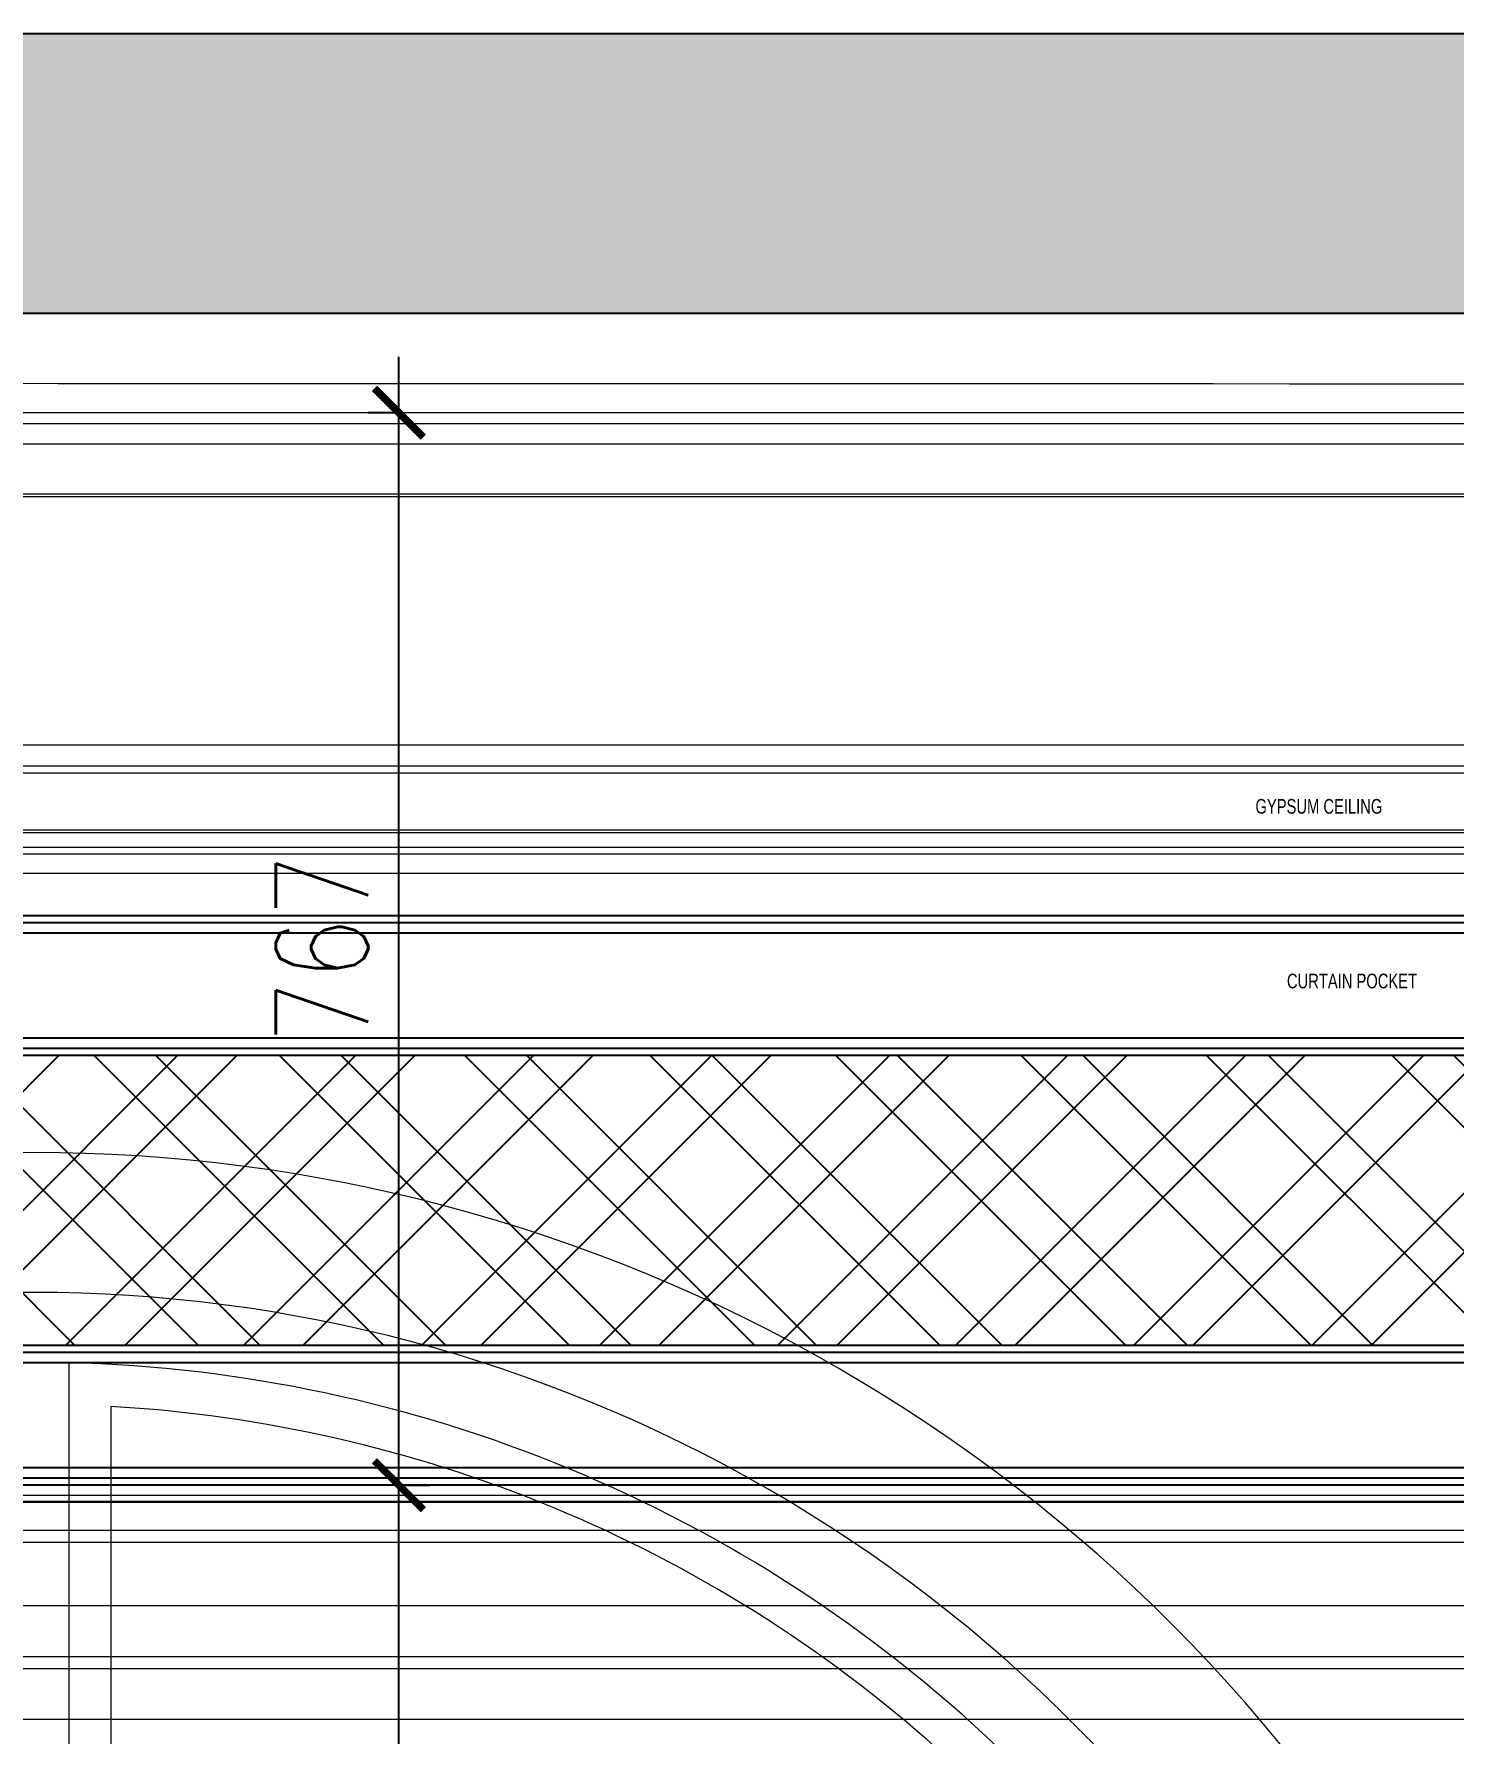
# Model space of a CAD drawing. Header units: inches. Extents: x -12478 to 399182, y -16583 to 525552.
# Drawn here: x 5451 to 6465, y 21997 to 23212 of the extents above; entities that cross this region are included whole.
import ezdxf

# ---------------------------------------------------------------- set-up
doc = ezdxf.new("R2010")
doc.units = ezdxf.units.IN
doc.header["$LTSCALE"] = 1000
doc.header["$MEASUREMENT"] = 0
doc.linetypes.add('DASHED', pattern=[0.75, 0.5, -0.25])
doc.linetypes.add('HIDDEN', pattern=[0.375, 0.25, -0.125])
for name, color, linetype in [('8', 8, 'Continuous'), ('A-DIM', 9, 'Continuous'), ('A-Hidden', 8, 'HIDDEN'), ('ARCH. DIM', 1, 'Continuous'), ('CQ text label', 3, 'Continuous'), ('Layer3', 3, 'Continuous'), ('Layer7', 8, 'Continuous')]:
    doc.layers.add(name, color=color, linetype=linetype)
for name, color, linetype, lineweight in [('A-GLAZ', 134, 'Continuous', 18), ('GRC', 41, 'Continuous', 0), ('Sanitaire', 253, 'Continuous', 0), ('Wood treillis', 111, 'Continuous', 0)]:
    doc.layers.add(name, color=color, linetype=linetype, lineweight=lineweight)
doc.styles.add('DIM 50', font='romans.shx', dxfattribs={"width": 0.75, "height": 100})
doc.styles.add('ST9', font='romans.shx', dxfattribs={"width": 0.8})
doc.dimstyles.new('DIM-20', dxfattribs={"dimscale": 1000, "dimtxt": 0.044, "dimasz": 0.035, "dimexe": 0.022, "dimexo": 0.022, "dimgap": 0.022, "dimtad": 1, "dimdec": 0, "dimzin": 0, "dimdsep": 46, "dimtxsty": 'ST9', "dimblk1": 'ARCHTICK', "dimblk2": 'ARCHTICK', "dimsah": 1, "dimcen": 0.08800000000000001, "dimdle": 0.04, "dimclrd": 256, "dimclre": 256, "dimclrt": 3, "dimadec": 0, "dimazin": 0, "dimtfac": 1, "dimtdec": 0, "dimtix": 1, "dimtofl": 0, "dimtmove": 1, "dimatfit": 3, "dimldrblk": 'CLOSED', "dimfxl": 1, "dimtolj": 1, "dimtzin": 0, "dimarcsym": 0})

# ---------------------------------------------------------------- blocks, each defined once
blk = doc.blocks.new('_ARCHTICK')
at = {"color": 0, "linetype": 'ByBlock', "const_width": 0.15}
blk.add_lwpolyline([(-0.5, -0.5), (0.5, 0.5)], dxfattribs=at)
blk = doc.blocks.new('*D222')
at = {"layer": 'A-DIM', "lineweight": -2, "transparency": 16777216}
for p, q in [((5711.638479867706, 18822.05420349693), (5711.638479867706, 22214.12563307249)), ((5714.571611188673, 22174.12563307249), (5733.638479867706, 22174.12563307249)), ((5714.571604965343, 18862.05420349693), (5733.638479867706, 18862.05420349693))]:
    blk.add_line(p, q, dxfattribs=at)
at = {"layer": 'Defpoints', "color": 0, "transparency": 16777216}
for p in [(5692.571611188675, 22174.1256330725, 4.455532314764379e-07), (5711.638479867707, 22174.12563307249), (5692.571604965346, 18862.05420349693, 9.944884717770964e-07)]:
    blk.add_point(p, dxfattribs=at)
at = {"layer": 'A-DIM', "lineweight": -2, "transparency": 16777216, "xscale": 35, "yscale": 35, "zscale": 35}
for p, rotation in [((5711.638479867706, 22174.12563307249), 90), ((5711.638479867706, 18862.05420349693), 270)]:
    blk.add_blockref('_ARCHTICK', p, dxfattribs=dict(at, rotation=rotation))
at = {"layer": 'A-DIM', "color": 3, "transparency": 16777216, "insert": (5656.638479867708, 20518.08991828471), "char_height": 66, "attachment_point": 5, "rotation": 90.00000000000001, "style": 'ST9'}
blk.add_mtext('\\A1;3312', dxfattribs=at)
blk = doc.blocks.new('_CLOSED')
at = {"color": 0, "linetype": 'ByBlock'}
for p, q in [((-1, 0.1666666666666666), (0, 0)), ((-1, 0.1666666666666666), (-1, -0.1666666666666666)), ((0, 0), (-1, -0.1666666666666666)), ((0, 0), (-1, 0))]:
    blk.add_line(p, q, dxfattribs=at)
blk = doc.blocks.new('*D223')
at = {"layer": 'A-DIM', "lineweight": -2, "transparency": 16777216}
for p, q in [((5711.638479868147, 22134.12563307275), (5711.638479868146, 22981.16770790663)), ((5711.638482829961, 22941.16770790663), (5689.638479868146, 22941.16770790663)), ((5711.638479867774, 22174.12563307275), (5689.638479868147, 22174.12563307275))]:
    blk.add_line(p, q, dxfattribs=at)
at = {"layer": 'Defpoints', "color": 0, "transparency": 16777216}
for p in [(5711.638479868147, 22941.16770790663), (5733.638482829962, 22941.16770790663, 3.246150841207294e-07), (5733.638479867775, 22174.12563307275)]:
    blk.add_point(p, dxfattribs=at)
at = {"layer": 'A-DIM', "lineweight": -2, "transparency": 16777216, "xscale": 35, "yscale": 35, "zscale": 35}
for p, rotation in [((5711.638479868146, 22941.16770790663), 90), ((5711.638479868147, 22174.12563307275), 270)]:
    blk.add_blockref('_ARCHTICK', p, dxfattribs=dict(at, rotation=rotation))
at = {"layer": 'A-DIM', "color": 3, "transparency": 16777216, "insert": (5656.638479868147, 22557.64667048969), "char_height": 66, "attachment_point": 5, "rotation": 90.00000000000001, "style": 'ST9'}
blk.add_mtext('\\A1;767', dxfattribs=at)
blk = doc.blocks.new('win-2100')
at = {"layer": 'A-GLAZ', "color": 8, "linetype": 'ByBlock', "lineweight": 0, "ltscale": 0.5, "elevation": 0.0142094016141445}
for points in [[(24.99999995072722, 2999.687451155856), (24.99999995072722, 2536.918289905472, -0.1748347617106542), (361.9808941568772, 2397.336233264592), (689.2081062012876, 2724.563445308595, 0.1859479994210225)], [(54.99999995066901, 2968.439466357464), (54.99999995078542, 2564.828513831366, -0.148901256745093), (360.5031993236917, 2438.284945302585), (645.899240816274, 2723.680986794643, 0.1695819405206243)]]:
    blk.add_lwpolyline(points, format="xyb", close=True, dxfattribs=at)
at = {"layer": 'A-GLAZ', "color": 8, "linetype": 'ByBlock', "lineweight": 0, "ltscale": 0.5}
blk.add_arc((-4.915636964142323e-08, 1999.999999999302, 0.008525813344111), 1150.000000000033, 359.9999999966649, 179.9999999966649, dxfattribs=at)
at = {"layer": 'ARCH. DIM', "lineweight": 0}
blk.add_arc((-4.915636964142323e-08, 1999.999999999302, 0.008525813344111), 1050.000000000033, 359.9999999966649, 179.9999999966649, dxfattribs=at)
blk = doc.blocks.new('MAK-GF10 structrual elev A')
at = {"layer": 'Layer7'}
h = blk.add_hatch(dxfattribs=at)
h.set_pattern_fill('AR-CONC', color=256, scale=10, style=0)
h.set_pattern_definition([(49.99999999999999, (-400019.9734791887, -95187.58330076892), (71.72601826007534, -6.275213498259509), [7.5, -82.5]), (355, (-400019.9734791887, -95187.58330076892), (-13.8751333613, 75.2192133700012), [6, -66]), (100.4514, (-400013.9963111887, -95188.10623476893), (57.85093817140214, 68.94395420609534), [6.374018999999992, -70.11421119999989]), (46.18420000000005, (-400019.9734791886, -95167.58330076898), (106.7241048625644, -16.5519014329018), [11.24999999999999, -123.7499999999999]), (96.63559999999998, (-400011.0798046887, -95168.96263146895), (93.46627055487032, 97.41178709004417), [9.56102879999999, -105.1712999999999]), (351.1842000000001, (-400019.9734791886, -95167.58330076898), (93.46619451336271, 97.4118600925325), [9, -99]), (21, (-400009.9734791886, -95172.58330076898), (59.69070521184615, -40.26188906653389), [7.5, -82.5]), (325.9999999999999, (-400009.9734791886, -95172.58330076898), (24.33153319215817, 72.51500450468531), [6, -66]), (71.45140000000006, (-400004.9992558886, -95175.9384613689), (84.022262858149, 32.25304967099524), [6.374018999999997, -70.11421119999997]), (37.50000000000001, (-400019.9734791887, -95187.58330076892), (1.215985531729066, 33.28938538313115), [0, -65.19999999999999, 0, -67, 0, -66.25]), (7.499999999999999, (-400019.9734791887, -95187.58330076892), (26.30695374421486, 39.44117118823605), [0, -38.2, 0, -63.7, 0, -25.25]), (327.4999999999999, (-400042.2734791887, -95187.58330076898), (53.3822436172409, -2.255487173437976), [0, -24.99999999999997, 0, -77.99999999999989, 0, -103.4999999999998]), (317.4999999999999, (-400052.2734791887, -95187.58330076898), (58.31861693423861, 10.01049823323177), [0, -32.49999999999997, 0, -51.79999999999996, 0, -73.49999999999994])])
h.paths.add_polyline_path([(13352.38726142689, 23212.05420349684), (13352.38726142683, 23012.05420349684), (2747.580180724734, 23012.05420349684), (2747.580180724675, 23212.05420349684)])
at = {"layer": 'Layer3'}
for p, q in [((13352.38726142689, 23212.05420349684, -1.466518336033709e-07), (2747.580180724675, 23212.05420349684, -1.466518336033709e-07)), ((13352.38726142683, 23012.05420349684, -1.466518336033709e-07), (2747.580180724734, 23012.05420349684, -1.466518336033709e-07))]:
    blk.add_line(p, q, dxfattribs=at)
at = {"layer": 'A-GLAZ'}
blk.add_blockref('win-2100', (5450.654370514385, 19262.05420348735, -0.002842648617597803), dxfattribs=at)
blk = doc.blocks.new('A$Ce2b00592')
at = {"layer": 'GRC'}
blk.add_rational_spline([(9009.992794049263, 94.99991078389576, -2.3992062283e-06), (8933.152724232234, 81.9594190941425, -1.276916578599999e-06), (8937.411254211329, 183.5329795008292, -1.276916578599999e-06), (8933.414942979929, 203.1366903752787, -1.276916578599999e-06), (8927.320671795045, 246.5168394704815, -1.276916578599999e-06), (8896.087789355135, 287.6138554820791, -1.276916578599999e-06), (8858.556138713728, 323.6692547774874, -1.276916578599999e-06), (8825.963627460762, 348.6331671047374, -1.1787390848e-06), (8788.263892626157, 374.9267966788611, -1.2415973132e-06), (8702.005382123694, 372.6490542885731, -1.2537427058e-06), (8527.856019703984, 368.988191885408, -3.685446131007434e-07), (8458.612918087652, 408.6806414572638, -3.358600118007429e-07), (8389.896285208604, 410.0851943501621, -3.365303812007435e-07), (8339.908176291698, 410.0851943502203, -3.433196924007436e-07), (8110.762594090134, 410.0851943501621, -1.3599257882e-06), (1676.875214217347, 410.0851812997134, -1.467615254000004e-07)], [1, 1, 1, 1, 0.9492530216741316, 0.9492530216741316, 1, 0.9492530216741316, 0.9492530216741316, 1, 1, 1, 1, 1, 1, 1], degree=3, knots=[0.6724186938435773, 0.6724186938435773, 0.6724186938435773, 0.6724186938435773, 1.619397948669755, 1.619397948669755, 1.619397948669755, 2.404796112067741, 2.404796112067741, 2.404796112067741, 3.190194275465501, 3.190194275465501, 3.190194275465501, 4.002694275465272, 4.002694275465272, 4.002694275465272, 4.856497734762342, 4.856497734762342, 4.856497734762342, 4.856497734762342], dxfattribs=at)
blk.add_open_spline([(8344.046083522808, 389.1130709366407, -3.358600118007429e-07), (8308.042258431225, 389.1130709366407, -3.358600118007429e-07), (8267.266777829034, 389.1130709365243, -1.276916578599999e-06), (1636.588598571368, 389.1130578846787, -1.465673149000007e-07)], degree=3, dxfattribs=at)

msp = doc.modelspace()

# ---------------------------------------------------------------- hatches: boundary and pattern name
at = {"layer": 'Wood treillis', "lineweight": -2}
h = msp.add_hatch(dxfattribs=at)
h.set_pattern_fill('ANSI32', color=256, scale=250, angle=90)
h.set_pattern_definition([(135, (0, 0), (-66.29126073623884, -66.29126073623883), []), (135, (2.706112671194974e-15, 44.19417375), (-66.29126073623884, -66.29126073623883), [])])
h.paths.add_polyline_path([(12012.36953208141, 22481.64136927429), (12012.36953208141, 22274.1252294904), (4092.403454405551, 22274.1252294904), (4092.40345440555, 22481.64136927429)])
h = msp.add_hatch(dxfattribs=at)
h.set_pattern_fill('ANSI32', color=256, scale=240)
h.set_pattern_definition([(45, (0, 0), (-63.63961030678927, 63.63961030678929), []), (45, (42.4264068, 0), (-63.63961030678927, 63.63961030678929), [])])
h.paths.add_polyline_path([(12012.36953208141, 22481.64136927429), (12012.36953208141, 22274.1252294904), (4092.403454405551, 22274.1252294904), (4092.40345440555, 22481.64136927429)])

# ---------------------------------------------------------------- linework, layer by layer
at = {"layer": 'A-Hidden', "linetype": 'DASHED', "lineweight": 0, "ltscale": 10}
for p, q in [((15334.44934037904, 23012.05420349684, 2.238808387968471e-07), (2054.320484236057, 23012.05420349695, -1.759603161380624e-06)), ((15334.44934037916, 22162.55453607236, -1.466518336103123e-07), (2054.320484236057, 22162.55453607225, -1.759603161380624e-06))]:
    msp.add_line(p, q, dxfattribs=at)
at = {"layer": 'GRC', "lineweight": 0}
for p, q in [((4643.122211078007, 22933.55703087879, -1.423568412203424e-06), (11461.65077914024, 22933.55703087867, -1.423568412203424e-06)), ((4633.295006684144, 22918.85810323927, -1.423568412203424e-06), (11473.00641166599, 22918.85810323927, -1.423568412203424e-06)), ((4538.122211078589, 22881.16771192959, -1.423568412203424e-06), (11566.65077507531, 22881.16771192953, -1.423568412203424e-06)), ((4558.669381064188, 22883.12143288291, -1.423568412203424e-06), (11550.6657335817, 22883.12143288279, -1.423568412203424e-06)), ((4192.509892211528, 22703.57499534317, -1.31885214850326e-06), (11911.65077457309, 22703.57499534317, -1.326539412603709e-06)), ((4193.122211073467, 22688.66771192959, -1.326831727003825e-06), (11911.65077457309, 22688.66771192953, -1.331989196703402e-06)), ((4186.098299952515, 22683.66771189182, -1.308534379303477e-06), (11918.67496259575, 22683.66771124885, -1.002213562203764e-06)), ((4152.57128494716, 22640.9118025967, -1.305906069603387e-06), (11952.19884101325, 22640.91180185351, -9.518653645033536e-07)), ((4152.577378542046, 22642.91180309013, -1.308615774203845e-06), (11952.20170069957, 22642.91180244461, -1.001101387803446e-06)), ((4149.305845156836, 22625.64094311697, -1.308630422003312e-06), (11955.46760842256, 22625.64094247116, -1.000981477803981e-06)), ((4149.336735553981, 22630.51272329112, -1.308863545803957e-06), (11952.14921832673, 22630.51272264513, -1.00110000430336e-06)), ((4135.33948405413, 22611.91837658687, -1.30869438760349e-06), (11969.43350161309, 22611.91837594, -1.000507963703656e-06)), ((4129.336735559627, 22581.64097759064, -1.423568412203424e-06), (11975.43625187984, 22581.64097759064, -2.956888718404e-06)), ((3980.33277727745, 22167.0545531981, -1.314049929903922e-06), (12124.44020837365, 22167.05455319805, -1.314049929903922e-06)), ((12112.36914056184, 22174.12562100997, -1.314049929903922e-06), (3992.403845089255, 22174.12563626713, -1.314049929903922e-06)), ((3477.075337693852, 22162.05456491042, -1.15696997480346e-06), (12539.76687361486, 22162.05456491042, -2.852926712403537e-06)), ((3497.075337621791, 22142.05455880595, -1.314049929903922e-06), (12607.69764802925, 22142.05455880595, -2.808836901903963e-06)), ((3497.075337621791, 22133.35537346062, -1.314049929903922e-06), (12607.69764802925, 22133.35537346062, -2.808836901903963e-06)), ((3488.445267240924, 22088.08267948905, -1.314049929803308e-06), (12616.32771841023, 22088.08267948887, -1.314049929903922e-06)), ((3411.47156116378, 22043.08496644913, -1.314049929903922e-06), (12693.30142448744, 22043.08496644913, -1.314049929903922e-06)), ((3416.38103053486, 22051.72520063946, -1.315683906803886e-06), (12688.39195511618, 22051.7252006394, -2.850458764803783e-06)), ((3399.45860728214, 22006.8549787589, -1.314049929903922e-06), (12705.31437836913, 22006.8549787589, -2.857240666003263e-06))]:
    msp.add_line(p, q, dxfattribs=at)
at = {"layer": 'Wood treillis', "lineweight": -2, "elevation": -1.314049929903371e-06}
for points in [[(12112.36914056184, 22174.12562100997), (3992.403845925117, 22174.12562100997), (3992.403845925117, 22581.64097775472), (12112.36914056184, 22581.64097775472)], [(12107.36831333296, 22179.12644823885), (3997.404673154, 22179.12644823885), (3997.404673154, 22576.64015052584), (12107.36831333296, 22576.64015052584)], [(12099.86801454196, 22186.62674702985), (4004.904971945001, 22186.62674702985), (4004.904971945001, 22569.13985173484), (12099.86801454196, 22569.13985173484)], [(12024.86929880816, 22261.62546276366), (4079.903687678805, 22261.62546276366), (4079.903687678805, 22494.14113600104), (12024.86929880816, 22494.14113600104)], [(12017.36929880816, 22269.12546276366), (4087.403687678805, 22269.12546276366), (4087.403687678805, 22486.64113600104), (12017.36929880816, 22486.64113600104)], [(12012.36953208141, 22274.1252294904), (4092.403454405551, 22274.1252294904), (4092.40345440555, 22481.64136927429), (12012.36953208141, 22481.64136927429)]]:
    msp.add_lwpolyline(points, close=True, dxfattribs=at)

# ---------------------------------------------------------------- block references
at = {"layer": '8', "color": 2}
msp.add_blockref('MAK-GF10 structrual elev A', (0, 0), dxfattribs=at)
at = {"layer": 'Sanitaire', "color": 1}
msp.add_blockref('A$Ce2b00592', (3122.376346561658, 22552.05464097024, -1.466518336033709e-07), dxfattribs=at)

# ---------------------------------------------------------------- texts
at = {"layer": 'A-DIM', "color": 3, "ltscale": 500, "insert": (6439.580972795225, 22540.01635184343, 0.001269263182619782), "char_height": 10.5, "width": 2801.088377326966, "attachment_point": 3, "style": 'DIM 50'}
msp.add_mtext('\\pxqr;{\\fCityBlueprint|b0|i0|c2|p2;CURTAIN POCKET}', dxfattribs=at)
at = {"layer": 'CQ text label', "ltscale": 500, "insert": (6414.727207170795, 22664.93722529412, 0.001269263182619782), "char_height": 10.5, "width": 2801.088377326966, "attachment_point": 3, "style": 'DIM 50'}
msp.add_mtext('\\pxqr;{\\fCityBlueprint|b0|i0|c2|p2;GYPSUM CEILING}', dxfattribs=at)

# ---------------------------------------------------------------- dimensions: what is measured, and where the dimension line sits
at = {"layer": 'A-DIM'}
for base, p1, p2, picture, middle in [((5711.638479868147, 22941.16770790663, -1.759603161380624e-06), (5733.638479867775, 22174.12563307275, -1.759603161380624e-06), (5733.638482829963, 22941.16770790663, -1.434988077259895e-06), '*D223', (5656.638479868147, 22557.64667048969, -1.759603161380624e-06)), ((5711.638479867707, 22174.12563307249, -1.759603161380624e-06), (5692.571604965344, 18862.05420349693, -7.651146896035278e-07), (5692.571611188674, 22174.12563307249, -1.314049929904186e-06), '*D222', (5656.638479867708, 20518.08991828471, -1.759603161380624e-06))]:
    dim = msp.add_linear_dim(base=base, p1=p1, p2=p2, angle=90, dimstyle='DIM-20', override={"dimtxt": 0.066}, dxfattribs=at)
    dim.commit()
    dim.dimension.update_dxf_attribs({"geometry": picture, "text_midpoint": middle})

doc.saveas('drawing.dxf')
